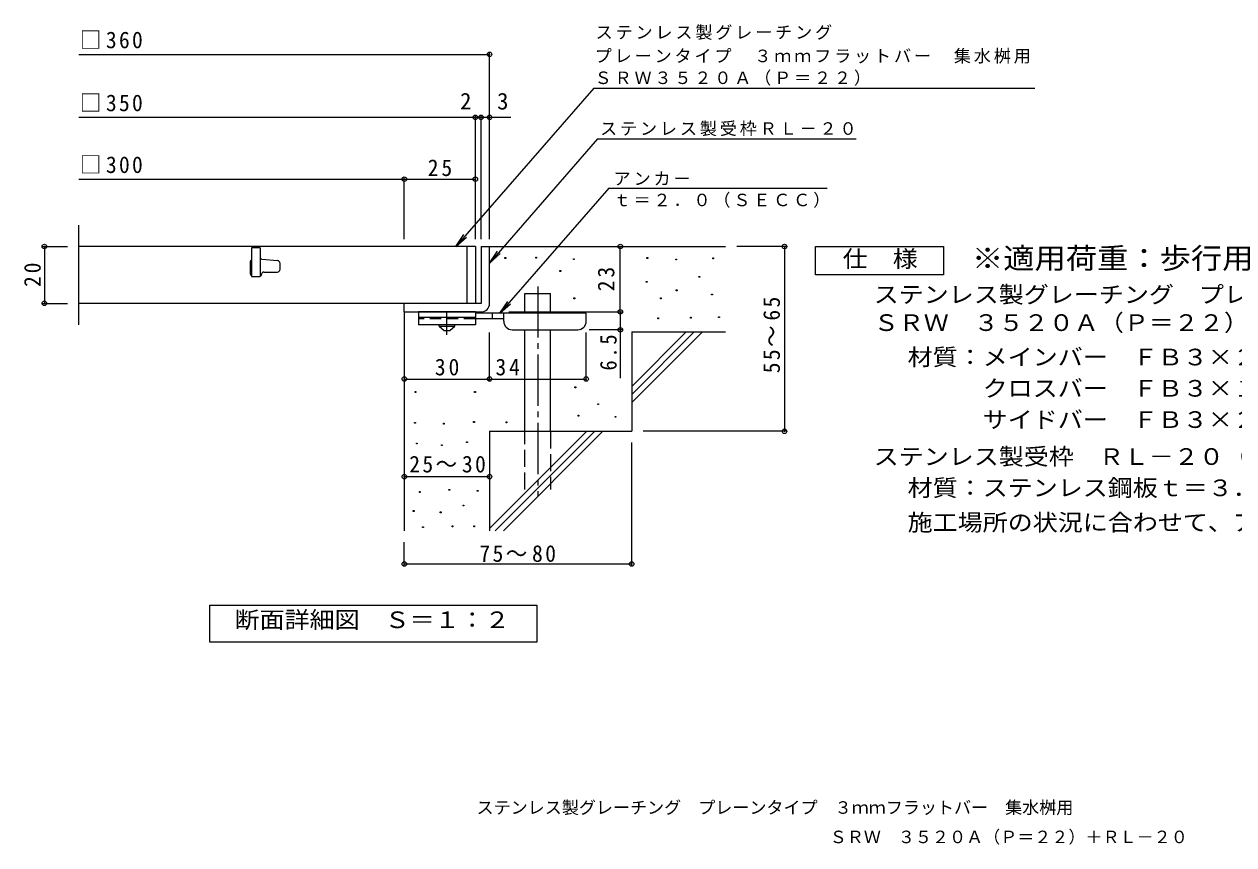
# Model space of a CAD drawing. Units: millimetres on the paper, enlarged 10 times, with parts at other scales. Extents: x -1654 to 1544, y -1375 to 1079.
# Drawn here: x -1654 to 474, y -1375 to 68 of the extents above; entities that cross this region are included whole.
import ezdxf
from ezdxf.enums import TextEntityAlignment as Align

# ---------------------------------------------------------------- set-up
doc = ezdxf.new("R2010")
doc.units = ezdxf.units.MM
doc.header["$LTSCALE"] = 10
doc.header["$PDMODE"] = 32
doc.header["$PDSIZE"] = 8
for name, pattern in [('CHAIN1', [8, 5, -1, 1, -1]), ('CHAIN2', [12, 9, -1, 1, -1]), ('DASHED2', [3, 2, -1]), ('DASHED3', [4, 3, -1])]:
    doc.linetypes.add(name, pattern=pattern)
for name, color, linetype, lineweight in [('D-0', 7, 'Continuous', 9), ('D-1', 2, 'Continuous', 9), ('D-2', 3, 'Continuous', 9), ('D-4', 7, 'Continuous', 9), ('D-5', 7, 'Continuous', 9), ('D-6', 6, 'Continuous', 9), ('D-9', 4, 'Continuous', 9)]:
    doc.layers.add(name, color=color, linetype=linetype, lineweight=lineweight)
doc.layers.add('F-5_F-5ﾚｲﾔ', color=7, linetype='Continuous')
doc.styles.add('ＭＳ ゴシック', font='')
doc.styles.get('ＭＳ ゴシック').set_extended_font_data('MS Gothic')

msp = doc.modelspace()

# ---------------------------------------------------------------- linework, layer by layer
at = {"layer": 'D-0'}
for points in [[(-807.88, -343.4), (-807.88, -341.9), (-806.38, -341.9), (-806.38, -343.4)], [(-753.74, -342.72), (-753.74, -341.22), (-752.24, -341.22), (-752.24, -342.72)], [(-687.42, -345.43), (-687.42, -343.93), (-685.92, -343.93), (-685.92, -345.43)], [(-558.16, -343.4), (-558.16, -341.9), (-556.66, -341.9), (-556.66, -343.4)], [(-507.41, -346.1), (-507.41, -344.6), (-505.91, -344.6), (-505.91, -346.1)], [(-442.44, -344.07), (-442.44, -342.57), (-440.94, -342.57), (-440.94, -344.07)], [(-711.11, -366.41), (-711.11, -364.9), (-709.61, -364.9), (-709.61, -366.41)], [(-466.8, -376.56), (-466.8, -375.06), (-465.3, -375.06), (-465.3, -376.56)], [(-559.52, -385.35), (-559.52, -383.85), (-558.02, -383.85), (-558.02, -385.35)], [(-506.73, -400.24), (-506.73, -398.74), (-505.23, -398.74), (-505.23, -400.24)], [(-686.75, -414.45), (-686.75, -412.95), (-685.25, -412.95), (-685.25, -414.45)], [(-534.48, -414.45), (-534.48, -412.95), (-532.98, -412.95), (-532.98, -414.45)], [(-444.47, -407.69), (-444.47, -406.19), (-442.97, -406.19), (-442.97, -407.69)], [(-481.69, -448.29), (-481.69, -446.79), (-480.19, -446.79), (-480.19, -448.29)], [(-432.29, -447.61), (-432.29, -446.11), (-430.79, -446.11), (-430.79, -447.61)], [(-539.22, -449.64), (-539.22, -448.14), (-537.72, -448.14), (-537.72, -449.64)], [(-684.72, -570.78), (-684.72, -569.28), (-683.22, -569.28), (-683.22, -570.78)], [(-966.03, -578.99), (-966.03, -577.49), (-964.53, -577.49), (-964.53, -578.99)], [(-861.35, -578.99), (-861.35, -577.49), (-859.85, -577.49), (-859.85, -578.99)], [(-644.79, -600.56), (-644.79, -599.06), (-643.29, -599.06), (-643.29, -600.56)], [(-966.79, -633.42), (-966.79, -631.92), (-965.29, -631.92), (-965.29, -633.42)], [(-916.16, -634.95), (-916.16, -633.45), (-914.66, -633.45), (-914.66, -634.95)], [(-863.25, -631.9), (-863.25, -630.4), (-861.75, -630.4), (-861.75, -631.9)], [(-805.85, -632.38), (-805.85, -630.88), (-804.35, -630.88), (-804.35, -632.38)], [(-679.3, -620.86), (-679.3, -619.36), (-677.8, -619.36), (-677.8, -620.86)], [(-614.33, -622.89), (-614.33, -621.39), (-612.83, -621.39), (-612.83, -622.89)], [(-963.75, -669.59), (-963.75, -668.09), (-962.25, -668.09), (-962.25, -669.59)], [(-919.59, -672.63), (-919.59, -671.13), (-918.09, -671.13), (-918.09, -672.63)], [(-875.43, -667.3), (-875.43, -665.8), (-873.93, -665.8), (-873.93, -667.3)], [(-958.42, -754.86), (-958.42, -753.36), (-956.92, -753.36), (-956.92, -754.86)], [(-906.65, -751.05), (-906.65, -749.55), (-905.15, -749.55), (-905.15, -751.05)], [(-856.78, -752.95), (-856.78, -751.45), (-855.28, -751.45), (-855.28, -752.95)], [(-969.08, -788.36), (-969.08, -786.86), (-967.58, -786.86), (-967.58, -788.36)], [(-881.52, -778.84), (-881.52, -777.34), (-880.02, -777.34), (-880.02, -778.84)], [(-921.87, -790.64), (-921.87, -789.14), (-920.37, -789.14), (-920.37, -790.64)], [(-952.71, -816.91), (-952.71, -815.41), (-951.21, -815.41), (-951.21, -816.91)], [(-900.94, -815.38), (-900.94, -813.88), (-899.44, -813.88), (-899.44, -815.38)], [(-862.87, -815.38), (-862.87, -813.88), (-861.37, -813.88), (-861.37, -815.38)]]:
    msp.add_lwpolyline(points, close=True, dxfattribs=at)
at = {"layer": 'D-1'}
for p, q in [((-850.01, -322.45), (-850.01, -422.45)), ((-850.01, -322.45), (-835.01, -322.45)), ((-835.01, -422.45), (-835.01, -322.45)), ((-850.01, -422.45), (-985.01, -422.45)), ((-985.01, -437.45), (-985.01, -422.45)), ((-985.01, -437.45), (-855.01, -437.45)), ((-855.01, -437.45), (-850.01, -437.45))]:
    msp.add_line(p, q, dxfattribs=at)
msp.add_arc((-850.01, -422.45), 15, 270, 0, dxfattribs=at)
at = {"layer": 'D-2'}
for p, q in [((-1557.68, -459.95), (-1557.68, -284.95)), ((-860.01, -322.45), (-1557.68, -322.45)), ((-1238.47, -324.95), (-1238.47, -374.95)), ((-875.01, -322.45), (-875.01, -422.45)), ((-860.01, -322.45), (-860.01, -422.45)), ((-1255.97, -349.95), (-1255.97, -369.95)), ((-1236.16, -344.95), (-1238.47, -344.95)), ((-1235.77, -344.96), (-1208.08, -347.09)), ((-1203.47, -362.45), (-1203.47, -352.08)), ((-1253.47, -374.95), (-1238.47, -374.95)), ((-1232.22, -367.45), (-1208.47, -367.45)), ((-860.01, -422.45), (-1557.68, -422.45))]:
    msp.add_line(p, q, dxfattribs=at)
msp.add_lwpolyline([(-1238.47, -324.95), (-1253.47, -324.95), (-1253.47, -374.95)], dxfattribs=at)
for centre, radius, start, end in [((-1250.97, -349.95), 5, 120.0009, 180), ((-1236.16, -349.95), 5, 85.60144, 89.99998), ((-1208.47, -352.08), 5, 0, 85.60141), ((-1250.97, -369.95), 5, 180, 270), ((-1239.72, -371.2), 3.75, 270, 0), ((-1232.22, -371.2), 3.75, 90, 180), ((-1208.47, -362.45), 5, 270, 0)]:
    msp.add_arc(centre, radius, start, end, dxfattribs=at)
at = {"layer": 'D-4'}
for p, q in [((-1557.68, 15.42), (-835.01, 15.42)), ((-835.01, -309.49), (-835.01, 18.42)), ((-1557.68, -95.28), (-860.01, -95.28)), ((-860.01, -309.49), (-860.01, -92.28)), ((-860.01, -95.28), (-855.01, -95.28)), ((-855.01, -95.28), (-797.35, -95.28)), ((-850.01, -309.49), (-850.01, -92.28)), ((-1557.68, -204.03), (-985.01, -204.03)), ((-985.01, -309.49), (-985.01, -201.03)), ((-985.01, -204.03), (-860.01, -204.03)), ((-1621.08, -322.45), (-1577.68, -322.45)), ((-1618.08, -322.45), (-1618.08, -422.45)), ((-605.05, -437.45), (-605.05, -322.45)), ((-313.25, -322.45), (-400.01, -322.45)), ((-316.25, -322.45), (-316.25, -647.45)), ((-1621.08, -422.45), (-1577.68, -422.45)), ((-801, -437.45), (-602.04, -437.45)), ((-605.05, -437.45), (-605.05, -554.2)), ((-835, -558.55), (-835, -473.94)), ((-665, -558.55), (-665, -473.94)), ((-602.05, -468.94), (-660, -468.94)), ((-313.25, -647.45), (-565.01, -647.45)), ((-585.01, -883.8), (-585.01, -667.45)), ((-985.01, -727.2), (-835.01, -727.2)), ((-985.01, -883.8), (-985.01, -842.45)), ((-985.01, -880.8), (-585.01, -880.8))]:
    msp.add_line(p, q, dxfattribs=at)
msp.add_lwpolyline([(-985, -555.55), (-835, -555.55), (-665, -555.55)], dxfattribs=at)
for p in [(-835.01, 15.42), (-860.01, -95.28), (-850.01, -95.28), (-835.01, -95.28), (-985.01, -204.03), (-860.01, -204.03), (-1618.08, -322.45), (-605.05, -322.45), (-316.25, -322.45), (-1618.08, -422.45), (-605.05, -437.45), (-605.05, -468.94), (-985, -555.55), (-835, -555.55), (-665, -555.55), (-316.25, -647.45), (-985.01, -727.2), (-835.01, -727.2), (-985.01, -880.8), (-585.01, -880.8)]:
    msp.add_point(p, dxfattribs=at)
at = {"layer": 'D-5'}
for p, q in [((-651.75, -43.83), (-136.5, -43.83)), ((-136.5, -43.83), (124.4, -43.83)), ((-644.92, -133.21), (-190.32, -133.21)), ((-625.31, -219.83), (-816.89, -439.94)), ((-625.31, -219.83), (-241.11, -219.83)), ((-894.25, -322.45), (-875.51, -305.89)), ((-835.01, -351.61), (-821.2, -330.77)), ((-816.89, -439.94), (-803.08, -419.11)), ((-816.89, -439.94), (-798.16, -423.39))]:
    msp.add_line(p, q, dxfattribs=at)
for points in [[(-651.75, -43.83), (-894.25, -322.45), (-880.44, -301.61)], [(-644.92, -133.21), (-835.01, -351.61), (-816.28, -335.06)]]:
    msp.add_lwpolyline(points, dxfattribs=at)
for points in [[(-261.44, -372.45), (-261.44, -322.45), (-36.44, -322.45), (-36.44, -372.45)], [(-1327, -1018.39), (-1327, -953.39), (-752, -953.39), (-752, -1018.39)]]:
    msp.add_lwpolyline(points, close=True, dxfattribs=at)
at = {"layer": 'D-6'}
for p, q in [((-835.01, -322.45), (-420.01, -322.45)), ((-772.72, -439.94), (-772.72, -404.94)), ((-772.72, -404.94), (-727.72, -404.94)), ((-727.72, -439.94), (-727.72, -404.94)), ((-985.01, -437.45), (-985.01, -822.45)), ((-772.72, -647.45), (-772.72, -468.94)), ((-727.72, -647.45), (-727.72, -468.94)), ((-585.01, -568.46), (-489, -472.45)), ((-585.01, -472.45), (-420.01, -472.45)), ((-585.01, -582.6), (-474.86, -472.45)), ((-585.01, -472.45), (-585.01, -647.45)), ((-585.01, -596.74), (-460.72, -472.45)), ((-835.01, -647.45), (-835.01, -822.45)), ((-835.01, -647.45), (-585.01, -647.45)), ((-835.01, -818.45), (-664, -647.45)), ((-824.86, -822.45), (-649.86, -647.45)), ((-810.72, -822.45), (-635.72, -647.45))]:
    msp.add_line(p, q, dxfattribs=at)
at = {"layer": 'D-6', "linetype": 'CHAIN2'}
msp.add_line((-750.22, -392.63), (-750.22, -760.78), dxfattribs=at)
at = {"layer": 'D-6', "linetype": 'DASHED3'}
for p, q in [((-772.72, -749.95), (-772.72, -647.45)), ((-727.72, -647.45), (-727.72, -749.95))]:
    msp.add_line(p, q, dxfattribs=at)
at = {"layer": 'D-9', "color": 3}
for p, q in [((-960, -437.45), (-960, -459.95)), ((-860, -437.45), (-960, -437.45)), ((-860, -437.45), (-860, -459.95)), ((-860, -447.45), (-960, -447.45)), ((-860, -459.95), (-960, -459.95))]:
    msp.add_line(p, q, dxfattribs=at)
at = {"layer": 'D-9', "linetype": 'CHAIN1'}
msp.add_line((-910, -477.68), (-910, -437.45), dxfattribs=at)
at = {"layer": 'D-9'}
for p, q in [((-665, -439.94), (-860, -439.94)), ((-830, -449.94), (-830, -439.94)), ((-810, -453.94), (-810, -439.94)), ((-665, -453.94), (-665, -439.94)), ((-809.98, -449.94), (-860, -449.94)), ((-795, -468.94), (-680, -468.94))]:
    msp.add_line(p, q, dxfattribs=at)
at = {"layer": 'D-9', "color": 3, "linetype": 'DASHED2'}
msp.add_line((-860, -449.95), (-960, -449.95), dxfattribs=at)
at = {"layer": 'D-9', "color": 2}
for p, q in [((-923.75, -462.44), (-923.75, -459.95)), ((-923.75, -462.44), (-915, -469.94)), ((-923.75, -462.44), (-896.25, -462.44)), ((-905, -469.94), (-896.25, -462.44)), ((-896.25, -462.44), (-896.25, -459.95)), ((-915, -469.94), (-905, -469.94))]:
    msp.add_line(p, q, dxfattribs=at)
at = {"layer": 'D-9'}
for centre, start, end in [((-795, -453.94), 180, 270), ((-680, -453.94), 270, 0)]:
    msp.add_arc(centre, 15, start, end, dxfattribs=at)

# ---------------------------------------------------------------- texts
at = {"layer": 'D-4', "color": 2, "style": 'ＭＳ ゴシック'}
for s, p in [('2', (-886.85, -90.28)), ('3', (-821.71, -90.28))]:
    msp.add_text(s, height=29.33, dxfattribs=at).set_placement(p, align=Align.BOTTOM_LEFT)
at = {"layer": 'D-4', "color": 2, "char_height": 29.33, "attachment_point": 7, "style": 'ＭＳ ゴシック'}
for s, insert in [('\\T1.21;\\W0.95;□360', (-1555.81, 25.42)), ('\\T1.21;\\W0.95;□350', (-1555.81, -85.28)), ('\\T1.21;\\W0.95;□300', (-1555.81, -194.03)), ('\\T1.27;\\W0.95;25', (-943.76, -199.03)), ('\\T1.27;\\W0.95;30', (-931.25, -549.55)), ('\\T1.27;\\W0.95;34', (-824.64, -549.55)), ('\\T1.22;\\W0.95;25～30', (-976.26, -720.29)), ('\\T1.22;\\W0.95;75～80', (-852.88, -877.53))]:
    msp.add_mtext(s, dxfattribs=dict(at, insert=insert))
at = {"layer": 'D-4', "color": 2, "char_height": 29.33, "attachment_point": 7, "rotation": 90, "style": 'ＭＳ ゴシック'}
for s, insert in [('\\T1.27;\\W0.95;20', (-1624.08, -393.7)), ('\\T1.27;\\W0.95;23', (-615.05, -401.2)), ('\\T1.22;\\W0.95;55～65', (-323.85, -545.45)), ('\\T1.27;\\W0.9;6.5', (-611.05, -540.64))]:
    msp.add_mtext(s, dxfattribs=dict(at, insert=insert))
at = {"layer": 'D-5', "color": 2, "style": 'ＭＳ ゴシック', "width": 1.1}
for s, p in [('仕\u3000様', (-213.94, -367.45)), ('ステンレス製グレーチング\u3000プレーンタイプ\u3000３ｍｍフラットバー\u3000集水桝用', (-159.35, -430.37)), ('ＳＲＷ\u3000３５２０Ａ（Ｐ＝２２）', (-159.35, -479.82)), ('材質：メインバー\u3000ＦＢ３×２０（ＳＵＳ３０４）', (-99.64, -540.37)), ('\u3000\u3000\u3000クロスバー\u3000ＦＢ３×１０（ＳＵＳ３０４）', (-99.64, -595.37)), ('\u3000\u3000\u3000サイドバー\u3000ＦＢ３×２０（ＳＵＳ３０４）', (-99.64, -650.37)), ('ステンレス製受枠\u3000ＲＬ－２０（四方枠）', (-159.35, -715.37)), ('材質：ステンレス鋼板ｔ＝３．０（ＳＵＳ３０４）', (-99.64, -770.37)), ('施工場所の状況に合わせて、アンカーをプライヤー等で折り曲げてご使用ください。', (-99.64, -831.22)), ('断面詳細図\u3000Ｓ＝１：２', (-1283.58, -1002.42))]:
    msp.add_text(s, height=29.33, dxfattribs=at).set_placement(p, align=Align.BOTTOM_LEFT)
at = {"layer": 'D-5', "color": 3, "style": 'ＭＳ ゴシック', "width": 1.1}
msp.add_text('※適用荷重：歩行用', height=36.66, dxfattribs=at).set_placement((13.56, -372.45), align=Align.BOTTOM_LEFT)
at = {"layer": 'D-5', "char_height": 21.99, "attachment_point": 7, "style": 'ＭＳ ゴシック'}
for s, insert in [('\\T1.17;ステンレス製グレーチング', (-648.44, 40.84)), ('\\T1.17;プレーンタイプ\u3000３ｍｍフラットバー\u3000集水桝用', (-649.99, -0.82)), ('\\T1.17;ＳＲＷ３５２０Ａ（Ｐ＝２２）', (-650.2, -39.63)), ('\\T1.17;ステンレス製受枠ＲＬ－２０', (-640.53, -128.45)), ('\\T1.17;アンカー', (-616.71, -215.17)), ('\\T1.17;ｔ＝２．０（ＳＥＣＣ）', (-616.71, -254.49))]:
    msp.add_mtext(s, dxfattribs=dict(at, insert=insert))
at = {"layer": 'F-5_F-5ﾚｲﾔ', "style": 'ＭＳ ゴシック'}
for s, p in [('ステンレス製グレーチング\u3000プレーンタイプ\u3000３ｍｍフラットバー\u3000集水桝用', (-857.9, -1326.74)), ('ＳＲＷ\u3000３５２０Ａ（Ｐ＝２２）＋ＲＬ－２０', (-236.69, -1378.42))]:
    msp.add_text(s, height=21.99, dxfattribs=at).set_placement(p, align=Align.BOTTOM_LEFT)

doc.saveas('drawing.dxf')
